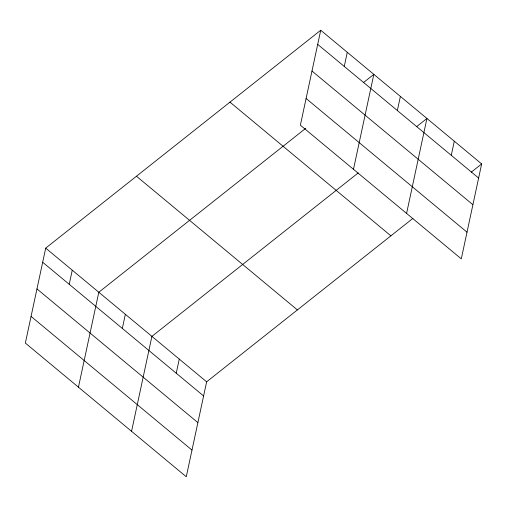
<?xml version="1.0" encoding="UTF-8"?>
<svg xmlns="http://www.w3.org/2000/svg" width="507" height="507" viewBox="0 0 507 507"><rect width="100%" height="100%" fill="white"/><g stroke="black" fill="none" stroke-linecap="round" stroke-linejoin="round"><path stroke-width="0.76" d="M320.728 30.236L300.372 125.178L461.294 258.868L481.65 163.932L320.728 30.236L45.706 248.132L25.35 343.068L186.272 476.764L206.628 381.822L412.971 218.346M69.231 284.313L72.254 270.187M78.452 387.19L98.808 292.247L305.765 128.284M122.333 328.428L125.362 314.308M131.56 431.305L151.91 336.369L358.253 172.887M176.24 373.215L179.269 359.095M344.253 66.417L347.282 52.297M353.48 169.294L373.83 74.358L363.405 82.616M397.355 110.539L400.384 96.412M406.582 213.415L426.938 118.473L416.513 126.731M451.268 155.326L454.291 141.2M471.225 172.19L481.65 163.932M317.699 44.363L478.621 178.052M311.982 71.031L472.904 204.72M306.095 98.51L467.017 232.2M229.969 102.141L390.891 235.837M136.459 176.227L297.381 309.916M45.706 248.132L206.628 381.822M42.677 262.252L203.599 395.948M36.96 288.92L197.882 422.616M31.066 316.4L191.988 450.096"/></g></svg>
